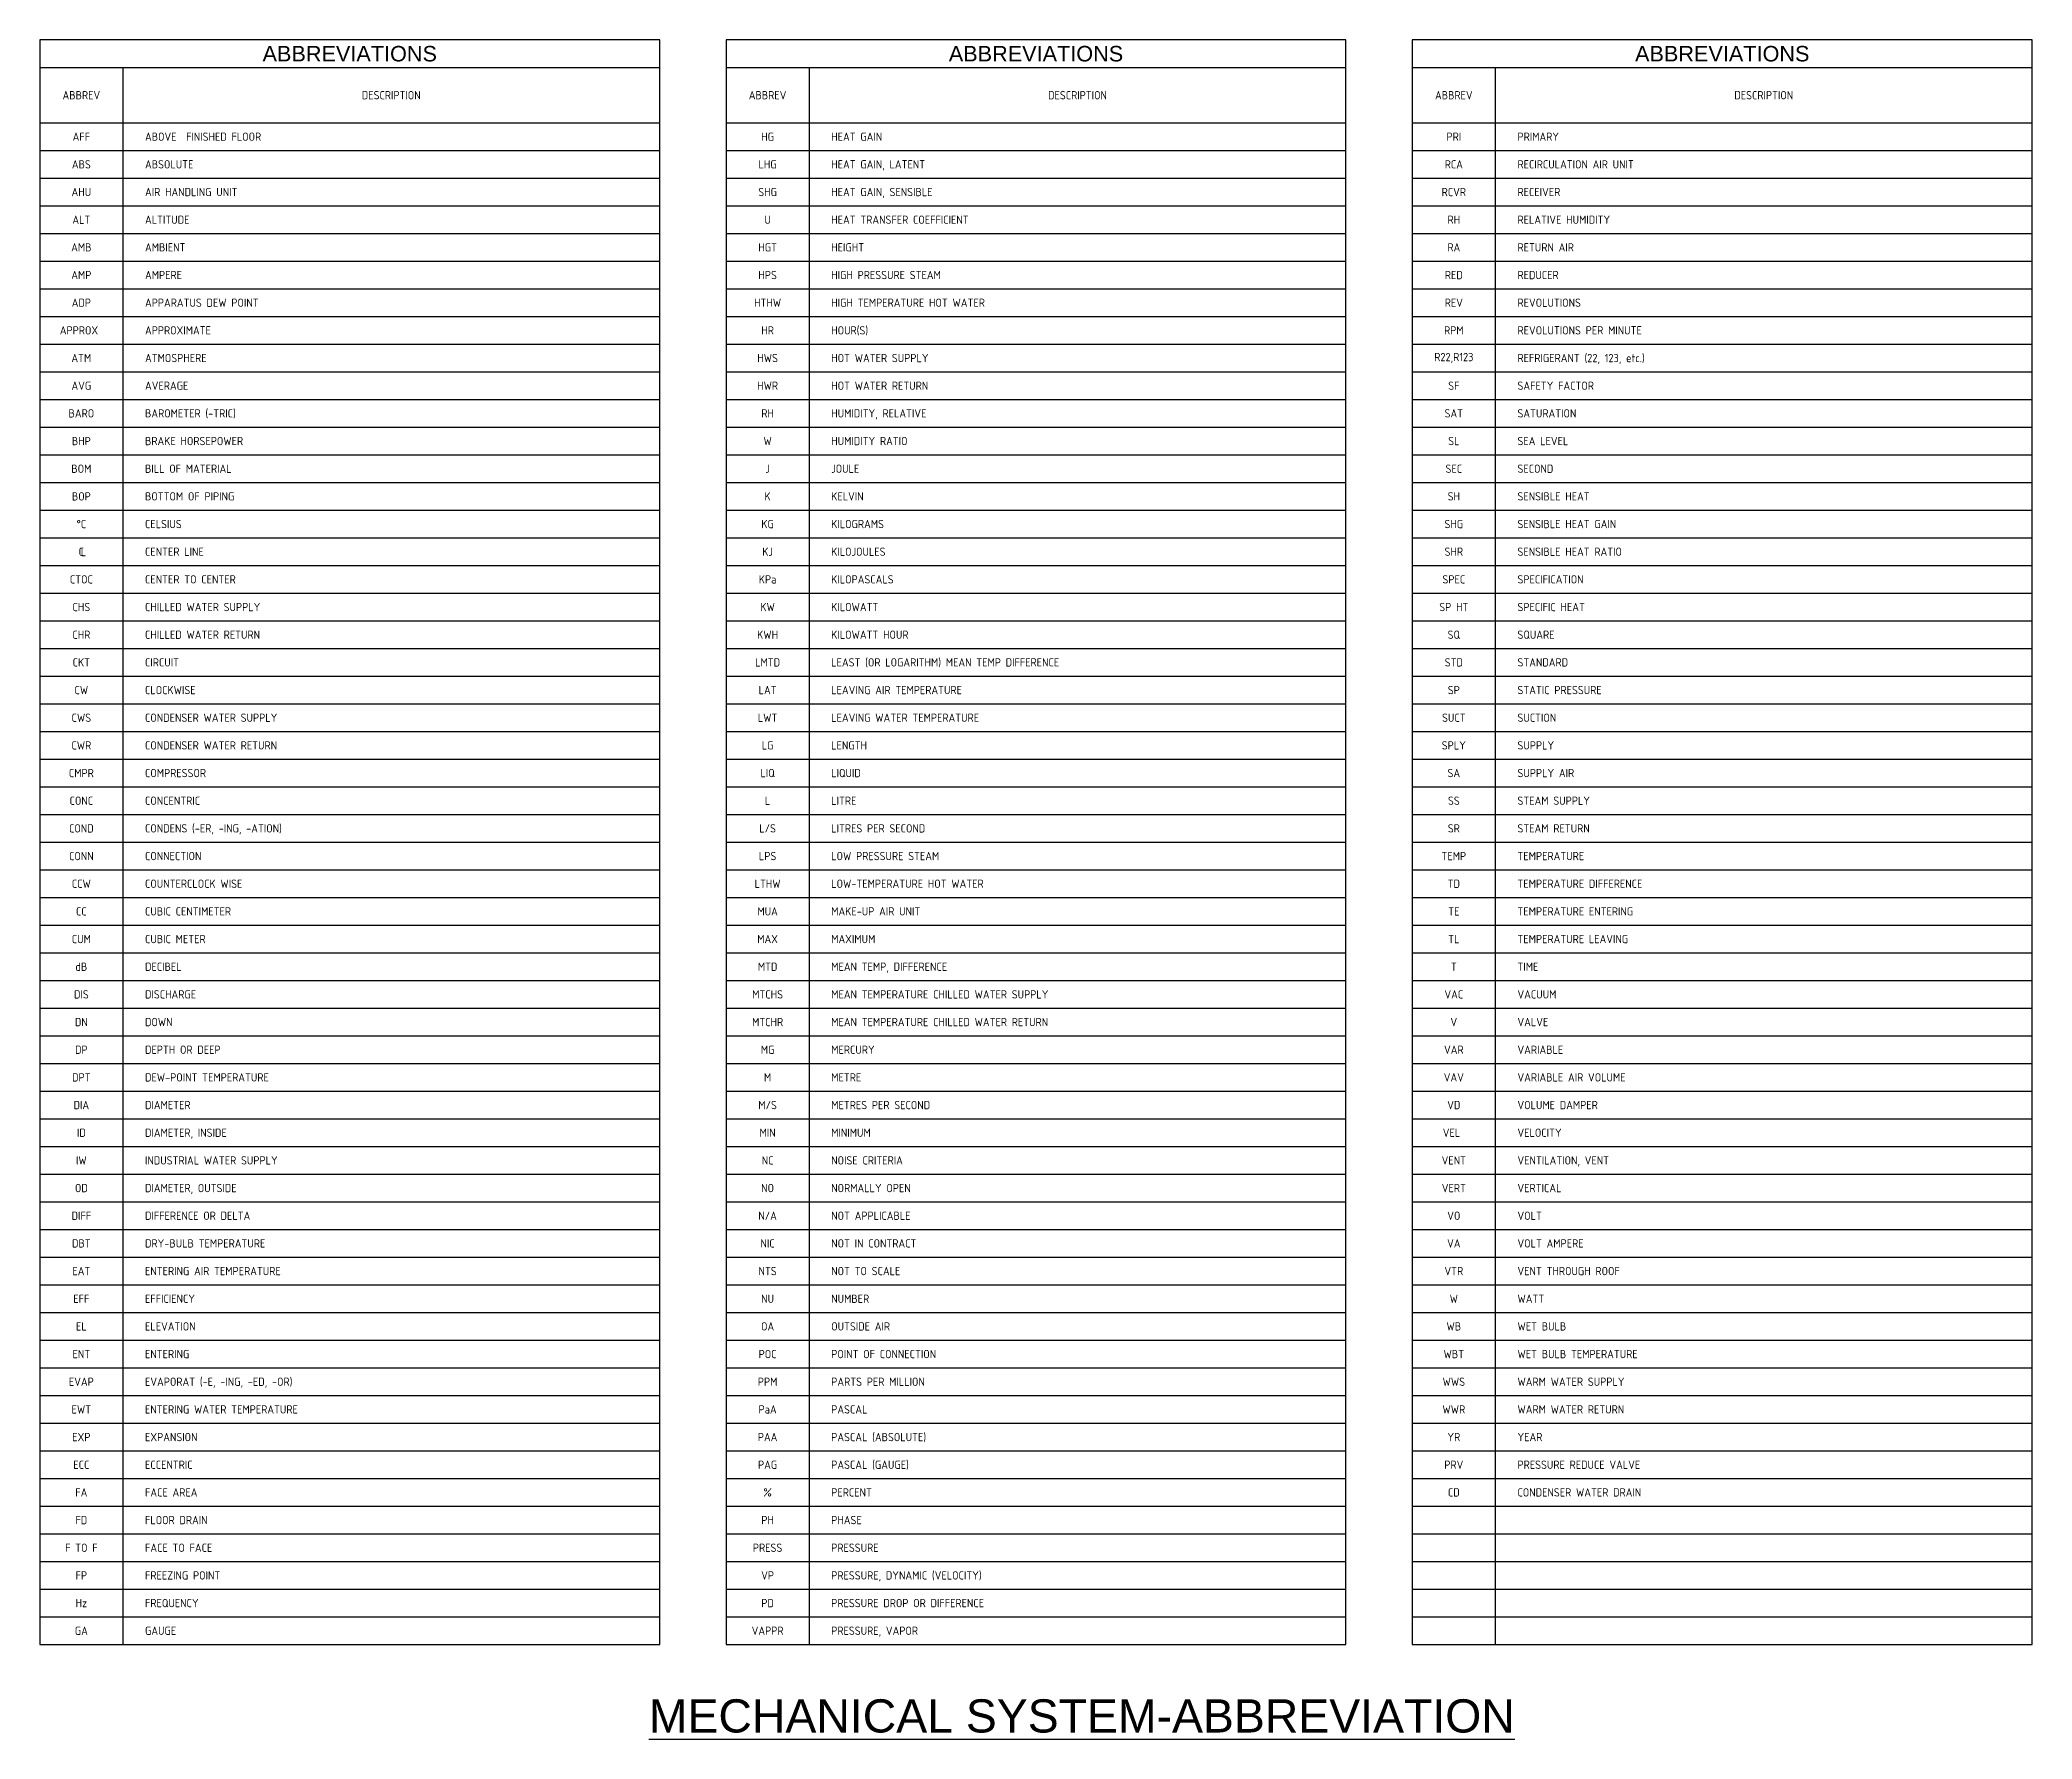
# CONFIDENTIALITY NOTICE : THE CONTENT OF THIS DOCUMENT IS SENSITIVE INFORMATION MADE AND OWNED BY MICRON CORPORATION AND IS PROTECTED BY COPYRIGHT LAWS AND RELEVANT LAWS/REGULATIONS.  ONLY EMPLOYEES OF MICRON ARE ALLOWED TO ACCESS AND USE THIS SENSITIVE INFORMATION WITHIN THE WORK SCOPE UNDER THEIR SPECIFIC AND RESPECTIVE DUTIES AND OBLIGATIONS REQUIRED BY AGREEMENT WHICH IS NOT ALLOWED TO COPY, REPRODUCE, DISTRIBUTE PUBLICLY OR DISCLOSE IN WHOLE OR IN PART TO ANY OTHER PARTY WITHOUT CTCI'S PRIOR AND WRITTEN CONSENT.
# Model space of a CAD drawing. Header units: millimetres. Extents: x 152 to 752, y 80 to 592.
import ezdxf
from ezdxf.enums import TextEntityAlignment as Align

# ---------------------------------------------------------------- set-up
doc = ezdxf.new("R2010")
doc.units = ezdxf.units.MM
for name, color, linetype in [('M-DETL-EQ', 6, 'Continuous'), ('M-DETL-IF', 2, 'Continuous'), ('M-DETL-OF', 5, 'Continuous'), ('M-DETL-TEXT', 3, 'Continuous')]:
    doc.layers.add(name, color=color, linetype=linetype)
doc.styles.add('AA-TXT', font='isocp.shx', dxfattribs={"bigfont": 'chineset.shx'})
doc.styles.add('DD-TXT', font='arial.ttf')

msp = doc.modelspace()

# ---------------------------------------------------------------- linework, layer by layer
at = {"layer": 'M-DETL-IF'}
for p, q in [((177.49, 583.79), (177.49, 108.79)), ((384.16, 583.79), (384.16, 108.79)), ((590.82, 583.79), (590.82, 108.79)), ((152.49, 558.79), (339.16, 558.79)), ((359.16, 558.79), (545.82, 558.79)), ((565.82, 558.79), (752.49, 558.79)), ((152.49, 550.46), (339.16, 550.46)), ((359.16, 550.46), (545.82, 550.46)), ((565.82, 550.46), (752.49, 550.46)), ((152.49, 542.13), (339.16, 542.13)), ((359.16, 542.13), (545.82, 542.13)), ((565.82, 542.13), (752.49, 542.13)), ((152.49, 533.79), (339.16, 533.79)), ((359.16, 533.79), (545.82, 533.79)), ((565.82, 533.79), (752.49, 533.79)), ((152.49, 525.46), (339.16, 525.46)), ((359.16, 525.46), (545.82, 525.46)), ((565.82, 525.46), (752.49, 525.46)), ((152.49, 517.13), (339.16, 517.13)), ((359.16, 517.13), (545.82, 517.13)), ((565.82, 517.13), (752.49, 517.13)), ((152.49, 508.79), (339.16, 508.79)), ((359.16, 508.79), (545.82, 508.79)), ((565.82, 508.79), (752.49, 508.79)), ((152.49, 500.46), (339.16, 500.46)), ((359.16, 500.46), (545.82, 500.46)), ((565.82, 500.46), (752.49, 500.46)), ((152.49, 492.13), (339.16, 492.13)), ((359.16, 492.13), (545.82, 492.13)), ((565.82, 492.13), (752.49, 492.13)), ((152.49, 483.79), (339.16, 483.79)), ((359.16, 483.79), (545.82, 483.79)), ((565.82, 483.79), (752.49, 483.79)), ((152.49, 475.46), (339.16, 475.46)), ((359.16, 475.46), (545.82, 475.46)), ((565.82, 475.46), (752.49, 475.46)), ((152.49, 467.13), (339.16, 467.13)), ((359.16, 467.13), (545.82, 467.13)), ((565.82, 467.13), (752.49, 467.13)), ((152.49, 458.79), (339.16, 458.79)), ((359.16, 458.79), (545.82, 458.79)), ((565.82, 458.79), (752.49, 458.79)), ((152.49, 450.46), (339.16, 450.46)), ((359.16, 450.46), (545.82, 450.46)), ((565.82, 450.46), (752.49, 450.46)), ((152.49, 442.13), (339.16, 442.13)), ((359.16, 442.13), (545.82, 442.13)), ((565.82, 442.13), (752.49, 442.13)), ((152.49, 433.79), (339.16, 433.79)), ((359.16, 433.79), (545.82, 433.79)), ((565.82, 433.79), (752.49, 433.79)), ((152.49, 425.46), (339.16, 425.46)), ((359.16, 425.46), (545.82, 425.46)), ((565.82, 425.46), (752.49, 425.46)), ((152.49, 417.13), (339.16, 417.13)), ((359.16, 417.13), (545.82, 417.13)), ((565.82, 417.13), (752.49, 417.13)), ((152.49, 408.79), (339.16, 408.79)), ((359.16, 408.79), (545.82, 408.79)), ((565.82, 408.79), (752.49, 408.79)), ((152.49, 400.46), (339.16, 400.46)), ((359.16, 400.46), (545.82, 400.46)), ((565.82, 400.46), (752.49, 400.46)), ((152.49, 392.13), (339.16, 392.13)), ((359.16, 392.13), (545.82, 392.13)), ((565.82, 392.13), (752.49, 392.13)), ((152.49, 383.79), (339.16, 383.79)), ((359.16, 383.79), (545.82, 383.79)), ((565.82, 383.79), (752.49, 383.79)), ((152.49, 375.46), (339.16, 375.46)), ((359.16, 375.46), (545.82, 375.46)), ((565.82, 375.46), (752.49, 375.46)), ((152.49, 367.13), (339.16, 367.13)), ((359.16, 367.13), (545.82, 367.13)), ((565.82, 367.13), (752.49, 367.13)), ((152.49, 358.79), (339.16, 358.79)), ((359.16, 358.79), (545.82, 358.79)), ((565.82, 358.79), (752.49, 358.79)), ((152.49, 350.46), (339.16, 350.46)), ((359.16, 350.46), (545.82, 350.46)), ((565.82, 350.46), (752.49, 350.46)), ((152.49, 342.13), (339.16, 342.13)), ((359.16, 342.13), (545.82, 342.13)), ((565.82, 342.13), (752.49, 342.13)), ((152.49, 333.79), (339.16, 333.79)), ((359.16, 333.79), (545.82, 333.79)), ((565.82, 333.79), (752.49, 333.79)), ((152.49, 325.46), (339.16, 325.46)), ((359.16, 325.46), (545.82, 325.46)), ((565.82, 325.46), (752.49, 325.46)), ((152.49, 317.13), (339.16, 317.13)), ((359.16, 317.13), (545.82, 317.13)), ((565.82, 317.13), (752.49, 317.13)), ((152.49, 308.79), (339.16, 308.79)), ((359.16, 308.79), (545.82, 308.79)), ((565.82, 308.79), (752.49, 308.79)), ((152.49, 300.46), (339.16, 300.46)), ((359.16, 300.46), (545.82, 300.46)), ((565.82, 300.46), (752.49, 300.46)), ((152.49, 292.13), (339.16, 292.13)), ((359.16, 292.13), (545.82, 292.13)), ((565.82, 292.13), (752.49, 292.13)), ((152.49, 283.79), (339.16, 283.79)), ((359.16, 283.79), (545.82, 283.79)), ((565.82, 283.79), (752.49, 283.79)), ((152.49, 275.46), (339.16, 275.46)), ((359.16, 275.46), (545.82, 275.46)), ((565.82, 275.46), (752.49, 275.46)), ((152.49, 267.13), (339.16, 267.13)), ((359.16, 267.13), (545.82, 267.13)), ((565.82, 267.13), (752.49, 267.13)), ((152.49, 258.79), (339.16, 258.79)), ((359.16, 258.79), (545.82, 258.79)), ((565.82, 258.79), (752.49, 258.79)), ((152.49, 250.46), (339.16, 250.46)), ((359.16, 250.46), (545.82, 250.46)), ((565.82, 250.46), (752.49, 250.46)), ((152.49, 242.13), (339.16, 242.13)), ((359.16, 242.13), (545.82, 242.13)), ((565.82, 242.13), (752.49, 242.13)), ((152.49, 233.79), (339.16, 233.79)), ((359.16, 233.79), (545.82, 233.79)), ((565.82, 233.79), (752.49, 233.79)), ((152.49, 225.46), (339.16, 225.46)), ((359.16, 225.46), (545.82, 225.46)), ((565.82, 225.46), (752.49, 225.46)), ((152.49, 217.13), (339.16, 217.13)), ((359.16, 217.13), (545.82, 217.13)), ((565.82, 217.13), (752.49, 217.13)), ((152.49, 208.79), (339.16, 208.79)), ((359.16, 208.79), (545.82, 208.79)), ((565.82, 208.79), (752.49, 208.79)), ((152.49, 200.46), (339.16, 200.46)), ((359.16, 200.46), (545.82, 200.46)), ((565.82, 200.46), (752.49, 200.46)), ((152.49, 192.13), (339.16, 192.13)), ((359.16, 192.13), (545.82, 192.13)), ((565.82, 192.13), (752.49, 192.13)), ((152.49, 183.79), (339.16, 183.79)), ((359.16, 183.79), (545.82, 183.79)), ((565.82, 183.79), (752.49, 183.79)), ((152.49, 175.46), (339.16, 175.46)), ((359.16, 175.46), (545.82, 175.46)), ((565.82, 175.46), (752.49, 175.46)), ((152.49, 167.13), (339.16, 167.13)), ((359.16, 167.13), (545.82, 167.13)), ((565.82, 167.13), (752.49, 167.13)), ((152.49, 158.79), (339.16, 158.79)), ((359.16, 158.79), (545.82, 158.79)), ((565.82, 158.79), (752.49, 158.79)), ((152.49, 150.46), (339.16, 150.46)), ((359.16, 150.46), (545.82, 150.46)), ((565.82, 150.46), (752.49, 150.46)), ((152.49, 142.13), (339.16, 142.13)), ((359.16, 142.13), (545.82, 142.13)), ((565.82, 142.13), (752.49, 142.13)), ((152.49, 133.79), (339.16, 133.79)), ((359.16, 133.79), (545.82, 133.79)), ((565.82, 133.79), (752.49, 133.79)), ((152.49, 125.46), (339.16, 125.46)), ((359.16, 125.46), (545.82, 125.46)), ((565.82, 125.46), (752.49, 125.46)), ((152.49, 117.13), (339.16, 117.13)), ((359.16, 117.13), (545.82, 117.13)), ((565.82, 117.13), (752.49, 117.13))]:
    msp.add_line(p, q, dxfattribs=at)
at = {"layer": 'M-DETL-OF'}
for p, q in [((339.16, 592.13), (152.49, 592.13)), ((152.49, 592.13), (152.49, 108.79)), ((339.16, 108.79), (339.16, 592.13)), ((359.16, 592.13), (359.16, 108.79)), ((545.82, 592.13), (359.16, 592.13)), ((545.82, 108.79), (545.82, 592.13)), ((752.49, 592.13), (565.82, 592.13)), ((565.82, 592.13), (565.82, 108.79)), ((752.49, 108.79), (752.49, 592.13)), ((152.49, 583.79), (339.16, 583.79)), ((359.16, 583.79), (545.82, 583.79)), ((565.82, 583.79), (752.49, 583.79)), ((152.49, 567.13), (339.16, 567.13)), ((359.16, 567.13), (545.82, 567.13)), ((565.82, 567.13), (752.49, 567.13)), ((152.49, 108.79), (339.16, 108.79)), ((359.16, 108.79), (545.82, 108.79)), ((565.82, 108.79), (752.49, 108.79))]:
    msp.add_line(p, q, dxfattribs=at)

# ---------------------------------------------------------------- texts
at = {"layer": 'M-DETL-EQ', "style": 'DD-TXT'}
for s, height, p in [('ABBREVIATIONS', 4.6667, (245.82, 587.96)), ('ABBREVIATIONS', 4.6667, (452.49, 587.96)), ('ABBREVIATIONS', 4.6667, (659.16, 587.96)), ('%%uMECHANICAL SYSTEM-ABBREVIATION', 10, (466.29, 87.31))]:
    msp.add_text(s, height=height, dxfattribs=at).set_placement(p, align=Align.MIDDLE)
at = {"layer": 'M-DETL-TEXT', "style": 'AA-TXT'}
for s, p in [('ABBREV', (164.99, 575.46)), ('DESCRIPTION', (258.32, 575.46)), ('ABBREV', (371.66, 575.46)), ('DESCRIPTION', (464.99, 575.46)), ('ABBREV', (578.32, 575.46)), ('DESCRIPTION', (671.66, 575.46)), ('AFF', (164.99, 562.96)), ('HG', (371.66, 562.96)), ('PRI', (578.32, 562.96)), ('ABS', (164.99, 554.63)), ('LHG', (371.66, 554.63)), ('RCA', (578.32, 554.63)), ('AHU', (164.99, 546.29)), ('SHG', (371.66, 546.29)), ('RCVR', (578.32, 546.29)), ('ALT', (164.99, 537.96)), ('U', (371.66, 537.96)), ('RH', (578.32, 537.96)), ('AMB', (164.99, 529.63)), ('HGT', (371.66, 529.63)), ('RA', (578.32, 529.63)), ('AMP', (164.99, 521.29)), ('HPS', (371.66, 521.29)), ('RED', (578.32, 521.29)), ('ADP', (164.99, 512.96)), ('HTHW', (371.66, 512.96)), ('REV', (578.32, 512.96)), ('APPROX ', (164.99, 504.63)), ('HR', (371.66, 504.63)), ('RPM', (578.32, 504.63)), ('ATM', (164.99, 496.29)), ('HWS', (371.66, 496.29)), ('R22,R123', (578.32, 496.29)), ('AVG', (164.99, 487.96)), ('HWR', (371.66, 487.96)), ('SF', (578.32, 487.96)), ('BARO', (164.99, 479.63)), ('RH', (371.66, 479.63)), ('SAT', (578.32, 479.63)), ('BHP', (164.99, 471.29)), ('W', (371.66, 471.29)), ('SL', (578.32, 471.29)), ('BOM', (164.99, 462.96)), ('J', (371.66, 462.96)), ('SEC', (578.32, 462.96)), ('BOP', (164.99, 454.63)), ('K', (371.66, 454.63)), ('SH', (578.32, 454.63)), ('%%DC', (164.99, 446.29)), ('KG', (371.66, 446.29)), ('SHG', (578.32, 446.29)), ('C', (164.99, 437.96)), ('L', (165.65, 437.85)), ('KJ', (371.66, 437.96)), ('SHR', (578.32, 437.96)), ('CTOC', (164.99, 429.63)), ('KPa', (371.66, 429.63)), ('SPEC', (578.32, 429.63)), ('CHS', (164.99, 421.29)), ('KW', (371.66, 421.29)), ('SP HT', (578.32, 421.29)), ('CHR', (164.99, 412.96)), ('KWH', (371.66, 412.96)), ('SQ', (578.32, 412.96)), ('CKT', (164.99, 404.63)), ('LMTD', (371.66, 404.63)), ('STD', (578.32, 404.63)), ('CW', (164.99, 396.29)), ('LAT', (371.66, 396.29)), ('SP', (578.32, 396.29)), ('CWS', (164.99, 387.96)), ('LWT', (371.66, 387.96)), ('SUCT', (578.32, 387.96)), ('CWR', (164.99, 379.63)), ('LG', (371.66, 379.63)), ('SPLY', (578.32, 379.63)), ('CMPR', (164.99, 371.29)), ('LIQ', (371.66, 371.29)), ('SA', (578.32, 371.29)), ('CONC', (164.99, 362.96)), ('L', (371.66, 362.96)), ('SS', (578.32, 362.96)), ('COND', (164.99, 354.63)), ('L/S', (371.66, 354.63)), ('SR', (578.32, 354.63)), ('CONN', (164.99, 346.29)), ('LPS', (371.66, 346.29)), ('TEMP', (578.32, 346.29)), ('CCW', (164.99, 337.96)), ('LTHW', (371.66, 337.96)), ('TD', (578.32, 337.96)), ('CC', (164.99, 329.63)), ('MUA', (371.66, 329.63)), ('TE', (578.32, 329.63)), ('CUM', (164.99, 321.29)), ('MAX', (371.66, 321.29)), ('TL', (578.32, 321.29)), ('dB', (164.99, 312.96)), ('MTD', (371.66, 312.96)), ('T', (578.32, 312.96)), ('DIS', (164.99, 304.63)), ('MTCHS', (371.66, 304.63)), ('VAC', (578.32, 304.63)), ('DN', (164.99, 296.29)), ('MTCHR', (371.66, 296.29)), ('V', (578.32, 296.29)), ('DP', (164.99, 287.96)), ('MG', (371.66, 287.96)), ('VAR', (578.32, 287.96)), ('DPT', (164.99, 279.63)), ('M', (371.66, 279.63)), ('VAV', (578.32, 279.63)), ('DIA', (164.99, 271.29)), ('M/S', (371.66, 271.29)), ('VD', (578.32, 271.29)), ('ID', (164.99, 262.96)), ('MIN', (371.66, 262.96)), ('VEL ', (578.32, 262.96)), ('IW', (164.99, 254.63)), ('NC', (371.66, 254.63)), ('VENT', (578.32, 254.63)), ('OD', (164.99, 246.29)), ('NO', (371.66, 246.29)), ('VERT', (578.32, 246.29)), ('DIFF', (164.99, 237.96)), ('N/A', (371.66, 237.96)), ('VO', (578.32, 237.96)), ('DBT', (164.99, 229.63)), ('NIC', (371.66, 229.63)), ('VA', (578.32, 229.63)), ('EAT', (164.99, 221.29)), ('NTS', (371.66, 221.29)), ('VTR', (578.32, 221.29)), ('EFF', (164.99, 212.96)), ('NU', (371.66, 212.96)), ('W', (578.32, 212.96)), ('EL', (164.99, 204.63)), ('OA', (371.66, 204.63)), ('WB', (578.32, 204.63)), ('ENT', (164.99, 196.29)), ('POC', (371.66, 196.29)), ('WBT', (578.32, 196.29)), ('EVAP', (164.99, 187.96)), ('PPM', (371.66, 187.96)), ('WWS', (578.32, 187.96)), ('EWT', (164.99, 179.63)), ('PaA', (371.66, 179.63)), ('WWR', (578.32, 179.63)), ('EXP', (164.99, 171.29)), ('PAA', (371.66, 171.29)), ('YR', (578.32, 171.29)), ('ECC', (164.99, 162.96)), ('PAG', (371.66, 162.96)), ('PRV', (578.32, 162.96)), ('FA', (164.99, 154.63)), ('%', (371.66, 154.63)), ('CD', (578.32, 154.63)), ('FD', (164.99, 146.29)), ('PH', (371.66, 146.29)), ('F TO F', (164.99, 137.96)), ('PRESS', (371.66, 137.96)), ('FP', (164.99, 129.63)), ('VP', (371.66, 129.63)), ('Hz', (164.99, 121.29)), ('PD', (371.66, 121.29)), ('GA', (164.99, 112.96)), ('VAPPR', (371.66, 112.96))]:
    msp.add_text(s, height=2.5, dxfattribs=at).set_placement(p, align=Align.MIDDLE)
for s, p in [('ABOVE  FINISHED FLOOR', (184.16, 562.96)), ('HEAT GAIN', (390.82, 562.96)), ('PRIMARY', (597.49, 562.96)), ('ABSOLUTE', (184.16, 554.63)), ('HEAT GAIN, LATENT', (390.82, 554.63)), ('RECIRCULATION AIR UNIT', (597.49, 554.63)), ('AIR HANDLING UNIT', (184.16, 546.29)), ('HEAT GAIN, SENSIBLE', (390.82, 546.29)), ('RECEIVER', (597.49, 546.29)), ('ALTITUDE', (184.16, 537.96)), ('HEAT TRANSFER COEFFICIENT', (390.82, 537.96)), ('RELATIVE HUMIDITY', (597.49, 537.96)), ('AMBIENT', (184.16, 529.63)), ('HEIGHT', (390.82, 529.63)), ('RETURN AIR', (597.49, 529.63)), ('AMPERE', (184.16, 521.29)), ('HIGH PRESSURE STEAM', (390.82, 521.29)), ('REDUCER', (597.49, 521.29)), ('APPARATUS DEW POINT', (184.16, 512.96)), ('HIGH TEMPERATURE HOT WATER', (390.82, 512.96)), ('REVOLUTIONS', (597.49, 512.96)), ('APPROXIMATE', (184.16, 504.63)), ('HOUR(S)', (390.82, 504.63)), ('REVOLUTIONS PER MINUTE', (597.49, 504.63)), ('ATMOSPHERE', (184.16, 496.29)), ('HOT WATER SUPPLY', (390.82, 496.29)), ('REFRIGERANT (22, 123, etc.)', (597.49, 496.29)), ('AVERAGE', (184.16, 487.96)), ('HOT WATER RETURN', (390.82, 487.96)), ('SAFETY FACTOR', (597.49, 487.96)), ('BAROMETER (-TRIC)', (184.16, 479.63)), ('HUMIDITY, RELATIVE', (390.82, 479.63)), ('SATURATION', (597.49, 479.63)), ('BRAKE HORSEPOWER', (184.16, 471.29)), ('HUMIDITY RATIO', (390.82, 471.29)), ('SEA LEVEL', (597.49, 471.29)), ('BILL OF MATERIAL', (184.16, 462.96)), ('JOULE', (390.82, 462.96)), ('SECOND', (597.49, 462.96)), ('BOTTOM OF PIPING', (184.16, 454.63)), ('KELVIN', (390.82, 454.63)), ('SENSIBLE HEAT', (597.49, 454.63)), ('CELSIUS', (184.16, 446.29)), ('KILOGRAMS', (390.82, 446.29)), ('SENSIBLE HEAT GAIN', (597.49, 446.29)), ('CENTER LINE', (184.16, 437.96)), ('KILOJOULES', (390.82, 437.96)), ('SENSIBLE HEAT RATIO', (597.49, 437.96)), ('CENTER TO CENTER', (184.16, 429.63)), ('KILOPASCALS', (390.82, 429.63)), ('SPECIFICATION', (597.49, 429.63)), ('CHILLED WATER SUPPLY', (184.16, 421.29)), ('KILOWATT', (390.82, 421.29)), ('SPECIFIC HEAT', (597.49, 421.29)), ('CHILLED WATER RETURN', (184.16, 412.96)), ('KILOWATT HOUR', (390.82, 412.96)), ('SQUARE', (597.49, 412.96)), ('CIRCUIT', (184.16, 404.63)), ('LEAST (OR LOGARITHM) MEAN TEMP DIFFERENCE', (390.82, 404.63)), ('STANDARD', (597.49, 404.63)), ('CLOCKWISE', (184.16, 396.29)), ('LEAVING AIR TEMPERATURE', (390.82, 396.29)), ('STATIC PRESSURE', (597.49, 396.29)), ('CONDENSER WATER SUPPLY', (184.16, 387.96)), ('LEAVING WATER TEMPERATURE', (390.82, 387.96)), ('SUCTION', (597.49, 387.96)), ('CONDENSER WATER RETURN', (184.16, 379.63)), ('LENGTH', (390.82, 379.63)), ('SUPPLY', (597.49, 379.63)), ('COMPRESSOR', (184.16, 371.29)), ('LIQUID', (390.82, 371.29)), ('SUPPLY AIR', (597.49, 371.29)), ('CONCENTRIC', (184.16, 362.96)), ('LITRE', (390.82, 362.96)), ('STEAM SUPPLY', (597.49, 362.96)), ('CONDENS (-ER, -ING, -ATION)', (184.16, 354.63)), ('LITRES PER SECOND', (390.82, 354.63)), ('STEAM RETURN', (597.49, 354.63)), ('CONNECTION', (184.16, 346.29)), ('LOW PRESSURE STEAM', (390.82, 346.29)), ('TEMPERATURE', (597.49, 346.29)), ('COUNTERCLOCK WISE', (184.16, 337.96)), ('LOW-TEMPERATURE HOT WATER', (390.82, 337.96)), ('TEMPERATURE DIFFERENCE', (597.49, 337.96)), ('CUBIC CENTIMETER', (184.16, 329.63)), ('MAKE-UP AIR UNIT', (390.82, 329.63)), ('TEMPERATURE ENTERING', (597.49, 329.63)), ('CUBIC METER', (184.16, 321.29)), ('MAXIMUM', (390.82, 321.29)), ('TEMPERATURE LEAVING', (597.49, 321.29)), ('DECIBEL', (184.16, 312.96)), ('MEAN TEMP, DIFFERENCE', (390.82, 312.96)), ('TIME', (597.49, 312.96)), ('DISCHARGE', (184.16, 304.63)), ('MEAN TEMPERATURE CHILLED WATER SUPPLY', (390.82, 304.63)), ('VACUUM', (597.49, 304.63)), ('DOWN', (184.16, 296.29)), ('MEAN TEMPERATURE CHILLED WATER RETURN', (390.82, 296.29)), ('VALVE', (597.49, 296.29)), ('DEPTH OR DEEP', (184.16, 287.96)), ('MERCURY', (390.82, 287.96)), ('VARIABLE', (597.49, 287.96)), ('DEW-POINT TEMPERATURE', (184.16, 279.63)), ('METRE', (390.82, 279.63)), ('VARIABLE AIR VOLUME', (597.49, 279.63)), ('DIAMETER', (184.16, 271.29)), ('METRES PER SECOND', (390.82, 271.29)), ('VOLUME DAMPER', (597.49, 271.29)), ('DIAMETER, INSIDE', (184.16, 262.96)), ('MINIMUM', (390.82, 262.96)), ('VELOCITY', (597.49, 262.96)), ('INDUSTRIAL WATER SUPPLY', (184.16, 254.63)), ('NOISE CRITERIA', (390.82, 254.63)), ('VENTILATION, VENT', (597.49, 254.63)), ('DIAMETER, OUTSIDE', (184.16, 246.29)), ('NORMALLY OPEN', (390.82, 246.29)), ('VERTICAL', (597.49, 246.29)), ('DIFFERENCE OR DELTA', (184.16, 237.96)), ('NOT APPLICABLE', (390.82, 237.96)), ('VOLT', (597.49, 237.96)), ('DRY-BULB TEMPERATURE', (184.16, 229.63)), ('NOT IN CONTRACT', (390.82, 229.63)), ('VOLT AMPERE', (597.49, 229.63)), ('ENTERING AIR TEMPERATURE', (184.16, 221.29)), ('NOT TO SCALE', (390.82, 221.29)), ('VENT THROUGH ROOF', (597.49, 221.29)), ('EFFICIENCY', (184.16, 212.96)), ('NUMBER', (390.82, 212.96)), ('WATT', (597.49, 212.96)), ('ELEVATION', (184.16, 204.63)), ('OUTSIDE AIR', (390.82, 204.63)), ('WET BULB', (597.49, 204.63)), ('ENTERING', (184.16, 196.29)), ('POINT OF CONNECTION', (390.82, 196.29)), ('WET BULB TEMPERATURE', (597.49, 196.29)), ('EVAPORAT (-E, -ING, -ED, -OR)', (184.16, 187.96)), ('PARTS PER MILLION', (390.82, 187.96)), ('WARM WATER SUPPLY', (597.49, 187.96)), ('ENTERING WATER TEMPERATURE', (184.16, 179.63)), ('PASCAL', (390.82, 179.63)), ('WARM WATER RETURN', (597.49, 179.63)), ('EXPANSION', (184.16, 171.29)), ('PASCAL (ABSOLUTE)', (390.82, 171.29)), ('YEAR', (597.49, 171.29)), ('ECCENTRIC', (184.16, 162.96)), ('PASCAL (GAUGE)', (390.82, 162.96)), ('PRESSURE REDUCE VALVE', (597.49, 162.96)), ('FACE AREA', (184.16, 154.63)), ('PERCENT', (390.82, 154.63)), ('CONDENSER WATER DRAIN', (597.49, 154.63)), ('FLOOR DRAIN', (184.16, 146.29)), ('PHASE', (390.82, 146.29)), ('FACE TO FACE', (184.16, 137.96)), ('PRESSURE', (390.82, 137.96)), ('FREEZING POINT', (184.16, 129.63)), ('PRESSURE, DYNAMIC (VELOCITY)', (390.82, 129.63)), ('FREQUENCY', (184.16, 121.29)), ('PRESSURE DROP OR DIFFERENCE', (390.82, 121.29)), ('GAUGE', (184.16, 112.96)), ('PRESSURE, VAPOR', (390.82, 112.96))]:
    msp.add_text(s, height=2.5, dxfattribs=at).set_placement(p, align=Align.MIDDLE_LEFT)

doc.saveas('drawing.dxf')
